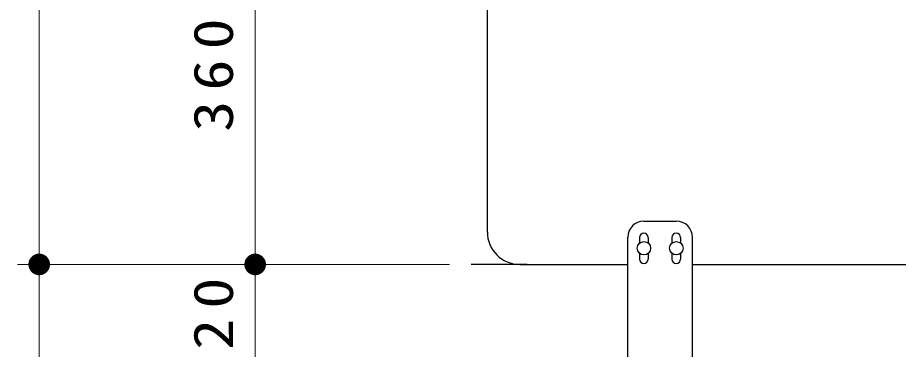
# Model space of a CAD drawing. Units: millimetres on the paper, scale 1:20. Extents: x -385 to 0, y 0 to 267.
# Drawn here: x -131.78 to -90.99, y 97.64 to 113 of the extents above; entities that cross this region are included whole.
import ezdxf

# ---------------------------------------------------------------- set-up
doc = ezdxf.new("R2010")
doc.units = ezdxf.units.MM
doc.layers.add('1_20', color=7, linetype='Continuous', lineweight=13)
doc.styles.add('ＭＳ ゴシック', font='')
doc.styles.get('ＭＳ ゴシック').set_extended_font_data('MS Gothic')

# ---------------------------------------------------------------- blocks, each defined once
blk = doc.blocks.new('filled_dot')
at = {"color": 0, "linetype": 'Continuous', "lineweight": -2, "const_width": 1.25}
blk.add_lwpolyline([(-0.625, 0, 1), (0.625, 0, 1)], format="xyb", close=True, dxfattribs=at)

msp = doc.modelspace()

# ---------------------------------------------------------------- linework, layer by layer
at = {"layer": '1_20'}
for p, q in [((-130.775, 101.573), (-130.775, 130.323)), ((-120.775, 101.573), (-120.775, 119.573)), ((-124.689, 101.573), (-131.775, 101.573)), ((-111.775, 101.573), (-131.775, 101.573)), ((-130.775, 76.573), (-130.775, 101.573)), ((-120.775, 95.573), (-120.775, 101.573))]:
    msp.add_line(p, q, dxfattribs=at)
at = {"layer": '1_20', "color": 4, "lineweight": 25}
for p, q in [((-110.025, 103.073), (-110.025, 118.613)), ((-108.525, 101.573), (-103.525, 101.573)), ((-100.525, 101.573), (-63.525, 101.573))]:
    msp.add_line(p, q, dxfattribs=at)
at = {"layer": '1_20', "color": 2, "lineweight": 25}
for p, q in [((-102.775, 103.573), (-101.275, 103.573)), ((-103.525, 101.573), (-103.525, 102.823)), ((-102.975, 102.823), (-102.975, 102.564)), ((-102.575, 102.823), (-102.575, 102.564)), ((-101.475, 102.823), (-101.475, 102.564)), ((-101.075, 102.823), (-101.075, 102.564)), ((-100.525, 101.573), (-100.525, 102.823)), ((-102.975, 102.083), (-102.975, 101.823)), ((-102.575, 102.083), (-102.575, 101.823)), ((-101.475, 102.083), (-101.475, 101.823)), ((-101.075, 102.083), (-101.075, 101.823))]:
    msp.add_line(p, q, dxfattribs=at)
at = {"layer": '1_20', "lineweight": 25}
for p, q in [((-108.175, 101.573), (-110.775, 101.573)), ((-103.525, 95.573), (-103.525, 101.573)), ((-100.525, 95.573), (-100.525, 101.573))]:
    msp.add_line(p, q, dxfattribs=at)
for centre in [(-102.775, 102.323), (-101.275, 102.323)]:
    msp.add_circle(centre, 0.312, dxfattribs=at)
at = {"layer": '1_20', "color": 2, "lineweight": 25}
for centre, radius, start, end in [((-102.775, 102.823), 0.75, 90, 180), ((-101.275, 102.823), 0.75, 0, 90), ((-102.775, 102.823), 0.2, 0, 180), ((-101.275, 102.823), 0.2, 0, 180), ((-102.775, 101.823), 0.2, 180, 0), ((-101.275, 101.823), 0.2, 180, 0)]:
    msp.add_arc(centre, radius, start, end, dxfattribs=at)
at = {"layer": '1_20', "color": 4, "lineweight": 25}
msp.add_arc((-108.525, 103.073), 1.5, 180, 270, dxfattribs=at)

# ---------------------------------------------------------------- block references
at = {"layer": '1_20', "xscale": 0.4, "yscale": 0.4}
for p, rotation in [((-130.775, 101.573), 90), ((-130.775, 101.573), 270), ((-120.775, 101.573), 90), ((-120.775, 101.573), 270)]:
    msp.add_blockref('filled_dot', p, dxfattribs=dict(at, rotation=rotation))

# ---------------------------------------------------------------- texts
at = {"layer": '1_20', "char_height": 1.833, "attachment_point": 8, "rotation": 90, "style": 'ＭＳ ゴシック'}
for s, insert in [('\\T1.33;\\W1.15;360', (-121.775, 110.573)), ('\\T1.33;\\W1.15;120', (-121.775, 98.573))]:
    msp.add_mtext(s, dxfattribs=dict(at, insert=insert))

doc.saveas('drawing.dxf')
